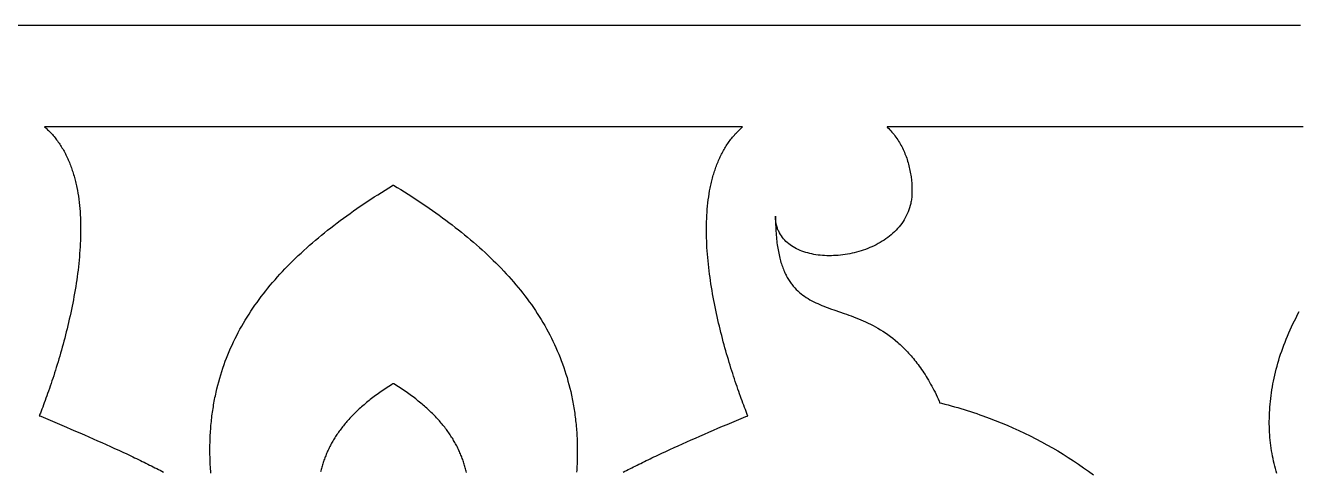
# Model space of a CAD drawing. Extents: x -52 to 64, y -91 to -51.
# Drawn here: x 2.9 to 41.58, y -64.25 to -50.72 of the extents above; entities that cross this region are included whole.
import ezdxf

# ---------------------------------------------------------------- set-up
doc = ezdxf.new("R2010")
doc.units = 0
doc.header["$MEASUREMENT"] = 0
doc.layers.add('LAYER_1', color=18, linetype='CONTINUOUS')

msp = doc.modelspace()

# ---------------------------------------------------------------- linework, layer by layer
at = {"layer": 'LAYER_1'}
for points in [[(41.64, -50.717), (40.739, -50.717), (39.83, -50.717), (38.912, -50.717), (37.987, -50.717), (37.054, -50.717), (36.114, -50.717), (35.168, -50.717), (34.215, -50.717), (33.256, -50.717), (32.291, -50.717), (31.322, -50.717), (30.347, -50.717), (29.368, -50.717), (28.385, -50.717), (27.399, -50.717), (26.409, -50.717), (25.416, -50.717), (23.423, -50.717), (21.422, -50.717), (17.411, -50.717), (15.407, -50.717), (13.407, -50.717), (11.415, -50.717), (10.423, -50.717), (9.434, -50.717), (8.448, -50.717), (7.467, -50.717), (6.489, -50.717), (5.516, -50.717), (4.548, -50.717), (3.585, -50.717), (2.627, -50.717)], [(21.062, -64.276), (21.113, -64.249), (21.164, -64.223), (21.216, -64.197), (21.268, -64.17), (21.321, -64.143), (21.375, -64.116), (21.429, -64.089), (21.483, -64.062), (21.538, -64.035), (21.594, -64.008), (21.65, -63.98), (21.707, -63.953), (21.764, -63.925), (21.821, -63.897), (21.879, -63.87), (21.938, -63.842), (21.997, -63.814), (22.056, -63.786), (22.116, -63.757), (22.176, -63.729), (22.237, -63.701), (22.36, -63.644), (22.484, -63.587), (22.61, -63.529), (22.737, -63.471), (22.866, -63.413), (22.996, -63.355), (23.128, -63.296), (23.261, -63.238), (23.395, -63.179), (23.531, -63.12), (23.667, -63.061), (23.805, -63.001), (23.943, -62.942), (24.082, -62.883), (24.223, -62.823), (24.364, -62.764), (24.506, -62.704), (24.648, -62.645), (24.792, -62.585), (24.827, -62.57), (24.845, -62.563), (24.848, -62.562), (24.849, -62.561), (24.849, -62.561), (24.847, -62.557), (24.844, -62.55), (24.833, -62.521), (24.822, -62.492), (24.81, -62.463), (24.798, -62.433), (24.774, -62.372), (24.75, -62.309), (24.726, -62.245), (24.701, -62.179), (24.676, -62.112), (24.651, -62.043), (24.625, -61.973), (24.6, -61.901), (24.574, -61.828), (24.548, -61.754), (24.522, -61.678), (24.495, -61.601), (24.469, -61.523), (24.443, -61.443), (24.416, -61.363), (24.39, -61.281), (24.363, -61.198), (24.337, -61.114), (24.311, -61.029), (24.284, -60.943), (24.258, -60.855), (24.232, -60.767), (24.206, -60.679), (24.181, -60.589), (24.155, -60.498), (24.13, -60.407), (24.105, -60.314), (24.081, -60.222), (24.056, -60.128), (24.032, -60.034), (24.009, -59.939), (23.986, -59.843), (23.963, -59.747), (23.94, -59.65), (23.918, -59.553), (23.897, -59.455), (23.876, -59.357), (23.856, -59.259), (23.836, -59.16), (23.817, -59.061), (23.798, -58.962), (23.78, -58.862), (23.763, -58.762), (23.746, -58.662), (23.73, -58.562), (23.715, -58.461), (23.701, -58.361), (23.687, -58.26), (23.674, -58.16), (23.662, -58.059), (23.651, -57.959), (23.641, -57.858), (23.632, -57.758), (23.623, -57.658), (23.616, -57.558), (23.609, -57.458), (23.604, -57.359), (23.599, -57.259), (23.596, -57.16), (23.594, -57.062), (23.592, -56.964), (23.592, -56.866), (23.594, -56.769), (23.596, -56.672), (23.599, -56.576), (23.604, -56.48), (23.61, -56.385), (23.617, -56.291), (23.626, -56.197), (23.636, -56.104), (23.647, -56.012), (23.66, -55.92), (23.674, -55.829), (23.689, -55.739), (23.706, -55.65), (23.715, -55.606), (23.724, -55.562), (23.734, -55.518), (23.744, -55.475), (23.755, -55.431), (23.766, -55.388), (23.777, -55.346), (23.788, -55.303), (23.801, -55.261), (23.813, -55.219), (23.826, -55.177), (23.839, -55.136), (23.853, -55.095), (23.867, -55.054), (23.881, -55.013), (23.896, -54.973), (23.912, -54.933), (23.927, -54.893), (23.944, -54.854), (23.96, -54.815), (23.977, -54.776), (23.995, -54.738), (24.013, -54.699), (24.031, -54.662), (24.05, -54.624), (24.069, -54.587), (24.089, -54.55), (24.109, -54.514), (24.129, -54.477), (24.151, -54.442), (24.172, -54.406), (24.194, -54.371), (24.216, -54.336), (24.239, -54.302), (24.263, -54.268), (24.287, -54.235), (24.311, -54.201), (24.336, -54.168), (24.361, -54.136), (24.387, -54.104), (24.413, -54.072), (24.44, -54.041), (24.467, -54.01), (24.495, -53.98), (24.524, -53.95), (24.552, -53.92), (24.582, -53.891), (24.612, -53.862), (24.642, -53.834), (24.673, -53.806), (24.681, -53.799), (24.685, -53.796), (24.685, -53.795), (24.685, -53.795), (24.685, -53.795), (24.685, -53.795), (24.684, -53.795), (24.683, -53.795), (24.681, -53.795), (24.677, -53.795), (24.674, -53.795), (24.669, -53.795), (24.664, -53.795), (24.658, -53.795), (24.651, -53.795), (24.644, -53.795), (24.635, -53.795), (24.626, -53.795), (24.617, -53.795), (24.607, -53.795), (24.595, -53.795), (24.584, -53.795), (24.571, -53.795), (24.558, -53.795), (24.544, -53.795), (24.53, -53.795), (24.515, -53.795), (24.499, -53.795), (24.482, -53.795), (24.465, -53.795), (24.447, -53.795), (24.429, -53.795), (24.41, -53.795), (24.39, -53.795), (24.369, -53.795), (24.348, -53.795), (24.326, -53.795), (24.304, -53.795), (24.281, -53.795), (24.257, -53.795), (24.233, -53.795), (24.208, -53.795), (24.182, -53.795), (24.156, -53.795), (24.129, -53.795), (24.102, -53.795), (24.074, -53.795), (24.045, -53.795), (24.016, -53.795), (23.986, -53.795), (23.956, -53.795), (23.925, -53.795), (23.893, -53.795), (23.861, -53.795), (23.828, -53.795), (23.795, -53.795), (23.761, -53.795), (23.726, -53.795), (23.691, -53.795), (23.656, -53.795), (23.62, -53.795), (23.583, -53.795), (23.546, -53.795), (23.508, -53.795), (23.47, -53.795), (23.431, -53.795), (23.391, -53.795), (23.351, -53.795), (23.311, -53.795), (23.27, -53.795), (23.228, -53.795), (23.186, -53.795), (23.144, -53.795), (23.101, -53.795), (23.057, -53.795), (23.013, -53.795), (22.969, -53.795), (22.924, -53.795), (22.878, -53.795), (22.832, -53.795), (22.786, -53.795), (22.739, -53.795), (22.691, -53.795), (22.643, -53.795), (22.595, -53.795), (22.546, -53.795), (22.497, -53.795), (22.447, -53.795), (22.397, -53.795), (22.346, -53.795), (22.295, -53.795), (22.243, -53.795), (22.191, -53.795), (22.086, -53.795), (21.979, -53.795), (21.871, -53.795), (21.76, -53.795), (21.648, -53.795), (21.535, -53.795), (21.42, -53.795), (21.303, -53.795), (21.185, -53.795), (21.065, -53.795), (20.944, -53.795), (20.822, -53.795), (20.698, -53.795), (20.573, -53.795), (20.447, -53.795), (20.319, -53.795), (20.19, -53.795), (20.06, -53.795), (19.928, -53.795), (19.796, -53.795), (19.662, -53.795), (19.527, -53.795), (19.391, -53.795), (19.254, -53.795), (19.116, -53.795), (18.977, -53.795), (18.837, -53.795), (18.696, -53.795), (18.554, -53.795), (18.411, -53.795), (18.268, -53.795), (18.123, -53.795), (17.978, -53.795), (17.832, -53.795), (17.686, -53.795), (17.538, -53.795), (17.39, -53.795), (17.242, -53.795), (17.092, -53.795), (16.943, -53.795), (16.792, -53.795), (16.641, -53.795), (16.49, -53.795), (16.338, -53.795), (16.186, -53.795), (15.88, -53.795), (15.573, -53.795), (15.264, -53.795), (14.955, -53.795), (14.335, -53.795), (13.714, -53.795), (13.404, -53.795), (13.094, -53.795), (12.785, -53.795), (12.477, -53.795), (12.171, -53.795), (11.866, -53.795), (11.714, -53.795), (11.562, -53.795), (11.411, -53.795), (11.261, -53.795), (11.111, -53.795), (10.961, -53.795), (10.812, -53.795), (10.664, -53.795), (10.517, -53.795), (10.37, -53.795), (10.224, -53.795), (10.079, -53.795), (9.934, -53.795), (9.79, -53.795), (9.647, -53.795), (9.505, -53.795), (9.364, -53.795), (9.224, -53.795), (9.085, -53.795), (8.947, -53.795), (8.809, -53.795), (8.673, -53.795), (8.538, -53.795), (8.404, -53.795), (8.271, -53.795), (8.14, -53.795), (8.009, -53.795), (7.88, -53.795), (7.752, -53.795), (7.625, -53.795), (7.5, -53.795), (7.376, -53.795), (7.253, -53.795), (7.132, -53.795), (7.012, -53.795), (6.893, -53.795), (6.777, -53.795), (6.661, -53.795), (6.547, -53.795), (6.435, -53.795), (6.325, -53.795), (6.216, -53.795), (6.108, -53.795), (6.003, -53.795), (5.95, -53.795), (5.899, -53.795), (5.847, -53.795), (5.797, -53.795), (5.746, -53.795), (5.696, -53.795), (5.647, -53.795), (5.598, -53.795), (5.549, -53.795), (5.501, -53.795), (5.453, -53.795), (5.406, -53.795), (5.36, -53.795), (5.313, -53.795), (5.268, -53.795), (5.222, -53.795), (5.178, -53.795), (5.133, -53.795), (5.09, -53.795), (5.046, -53.795), (5.004, -53.795), (4.961, -53.795), (4.92, -53.795), (4.879, -53.795), (4.838, -53.795), (4.798, -53.795), (4.758, -53.795), (4.719, -53.795), (4.68, -53.795), (4.642, -53.795), (4.605, -53.795), (4.568, -53.795), (4.532, -53.795), (4.496, -53.795), (4.461, -53.795), (4.426, -53.795), (4.392, -53.795), (4.358, -53.795), (4.325, -53.795), (4.293, -53.795), (4.261, -53.795), (4.23, -53.795), (4.199, -53.795), (4.169, -53.795), (4.14, -53.795), (4.111, -53.795), (4.082, -53.795), (4.055, -53.795), (4.028, -53.795), (4.001, -53.795), (3.975, -53.795), (3.95, -53.795), (3.926, -53.795), (3.902, -53.795), (3.878, -53.795), (3.856, -53.795), (3.834, -53.795), (3.812, -53.795), (3.791, -53.795), (3.771, -53.795), (3.752, -53.795), (3.733, -53.795), (3.715, -53.795), (3.698, -53.795), (3.681, -53.795), (3.665, -53.795), (3.649, -53.795), (3.634, -53.795), (3.62, -53.795), (3.607, -53.795), (3.594, -53.795), (3.582, -53.795), (3.571, -53.795), (3.56, -53.795), (3.55, -53.795), (3.541, -53.795), (3.533, -53.795), (3.525, -53.795), (3.518, -53.795), (3.512, -53.795), (3.506, -53.795), (3.501, -53.795), (3.497, -53.795), (3.494, -53.795), (3.491, -53.795), (3.489, -53.795), (3.488, -53.795), (3.488, -53.795), (3.519, -53.823), (3.549, -53.851), (3.579, -53.879), (3.609, -53.908), (3.638, -53.938), (3.667, -53.968), (3.695, -53.998), (3.722, -54.029), (3.749, -54.06), (3.776, -54.091), (3.802, -54.123), (3.827, -54.155), (3.852, -54.188), (3.877, -54.221), (3.901, -54.255), (3.924, -54.288), (3.947, -54.323), (3.97, -54.357), (3.992, -54.392), (4.014, -54.427), (4.035, -54.463), (4.056, -54.499), (4.076, -54.535), (4.096, -54.572), (4.116, -54.609), (4.135, -54.647), (4.153, -54.684), (4.171, -54.722), (4.189, -54.761), (4.206, -54.799), (4.223, -54.838), (4.239, -54.877), (4.255, -54.917), (4.271, -54.957), (4.286, -54.997), (4.3, -55.038), (4.315, -55.078), (4.328, -55.119), (4.342, -55.161), (4.355, -55.202), (4.368, -55.244), (4.38, -55.286), (4.392, -55.329), (4.403, -55.371), (4.414, -55.414), (4.425, -55.457), (4.435, -55.501), (4.445, -55.544), (4.454, -55.588), (4.464, -55.632), (4.481, -55.721), (4.496, -55.811), (4.511, -55.902), (4.524, -55.993), (4.535, -56.085), (4.545, -56.178), (4.554, -56.272), (4.562, -56.366), (4.568, -56.461), (4.573, -56.557), (4.577, -56.653), (4.579, -56.749), (4.58, -56.847), (4.581, -56.944), (4.58, -57.042), (4.578, -57.141), (4.574, -57.24), (4.57, -57.339), (4.565, -57.438), (4.559, -57.538), (4.551, -57.638), (4.543, -57.738), (4.534, -57.838), (4.524, -57.938), (4.513, -58.039), (4.501, -58.139), (4.488, -58.24), (4.475, -58.341), (4.461, -58.441), (4.446, -58.541), (4.43, -58.642), (4.413, -58.742), (4.396, -58.842), (4.378, -58.942), (4.36, -59.041), (4.341, -59.14), (4.321, -59.239), (4.301, -59.338), (4.28, -59.436), (4.259, -59.534), (4.237, -59.631), (4.215, -59.728), (4.192, -59.824), (4.169, -59.92), (4.145, -60.015), (4.122, -60.109), (4.097, -60.203), (4.073, -60.296), (4.048, -60.388), (4.023, -60.48), (3.997, -60.571), (3.972, -60.661), (3.946, -60.75), (3.92, -60.838), (3.894, -60.925), (3.868, -61.011), (3.842, -61.097), (3.815, -61.181), (3.789, -61.264), (3.762, -61.346), (3.736, -61.427), (3.71, -61.507), (3.683, -61.585), (3.657, -61.663), (3.631, -61.739), (3.605, -61.813), (3.579, -61.887), (3.553, -61.959), (3.528, -62.029), (3.502, -62.098), (3.477, -62.166), (3.453, -62.232), (3.428, -62.297), (3.404, -62.36), (3.38, -62.421), (3.357, -62.481), (3.345, -62.51), (3.334, -62.539), (3.328, -62.553), (3.325, -62.56), (3.325, -62.561), (3.325, -62.561), (3.325, -62.561), (3.327, -62.562), (3.332, -62.564), (3.368, -62.579), (3.44, -62.609), (3.583, -62.668), (3.725, -62.728), (3.866, -62.787), (4.007, -62.847), (4.147, -62.906), (4.286, -62.966), (4.424, -63.025), (4.561, -63.084), (4.696, -63.143), (4.831, -63.202), (4.965, -63.261), (5.097, -63.32), (5.228, -63.378), (5.357, -63.436), (5.485, -63.494), (5.612, -63.552), (5.737, -63.61), (5.861, -63.667), (5.982, -63.723), (6.043, -63.752), (6.103, -63.78), (6.162, -63.808), (6.221, -63.836), (6.279, -63.864), (6.338, -63.892), (6.395, -63.92), (6.452, -63.947), (6.509, -63.975), (6.565, -64.002), (6.621, -64.03), (6.676, -64.057), (6.73, -64.084), (6.784, -64.111), (6.838, -64.138), (6.891, -64.165), (6.944, -64.191), (6.996, -64.218), (7.047, -64.244), (7.098, -64.27)], [(41.724, -53.795), (41.438, -53.795), (41.154, -53.795), (40.872, -53.795), (40.591, -53.795), (40.311, -53.795), (40.033, -53.795), (39.757, -53.795), (39.483, -53.795), (39.21, -53.795), (38.94, -53.795), (38.671, -53.795), (38.405, -53.795), (38.14, -53.795), (37.878, -53.795), (37.619, -53.795), (37.361, -53.795), (37.106, -53.795), (36.854, -53.795), (36.604, -53.795), (36.357, -53.795), (36.113, -53.795), (35.872, -53.795), (35.633, -53.795), (35.398, -53.795), (35.281, -53.795), (35.165, -53.795), (35.05, -53.795), (34.936, -53.795), (34.822, -53.795), (34.71, -53.795), (34.598, -53.795), (34.487, -53.795), (34.377, -53.795), (34.268, -53.795), (34.159, -53.795), (34.052, -53.795), (33.945, -53.795), (33.839, -53.795), (33.734, -53.795), (33.63, -53.795), (33.527, -53.795), (33.425, -53.795), (33.324, -53.795), (33.224, -53.795), (33.124, -53.795), (33.026, -53.795), (32.928, -53.795), (32.832, -53.795), (32.737, -53.795), (32.642, -53.795), (32.549, -53.795), (32.457, -53.795), (32.365, -53.795), (32.275, -53.795), (32.186, -53.795), (32.097, -53.795), (32.01, -53.795), (31.924, -53.795), (31.839, -53.795), (31.755, -53.795), (31.673, -53.795), (31.591, -53.795), (31.51, -53.795), (31.431, -53.795), (31.353, -53.795), (31.275, -53.795), (31.2, -53.795), (31.125, -53.795), (31.051, -53.795), (30.979, -53.795), (30.907, -53.795), (30.837, -53.795), (30.769, -53.795), (30.701, -53.795), (30.635, -53.795), (30.57, -53.795), (30.506, -53.795), (30.443, -53.795), (30.382, -53.795), (30.322, -53.795), (30.263, -53.795), (30.206, -53.795), (30.149, -53.795), (30.095, -53.795), (30.041, -53.795), (29.989, -53.795), (29.938, -53.795), (29.889, -53.795), (29.841, -53.795), (29.794, -53.795), (29.749, -53.795), (29.705, -53.795), (29.662, -53.795), (29.621, -53.795), (29.581, -53.795), (29.543, -53.795), (29.506, -53.795), (29.471, -53.795), (29.437, -53.795), (29.404, -53.795), (29.373, -53.795), (29.344, -53.795), (29.316, -53.795), (29.289, -53.795), (29.264, -53.795), (29.241, -53.795), (29.219, -53.795), (29.199, -53.795), (29.18, -53.795), (29.163, -53.795), (29.147, -53.795), (29.133, -53.795), (29.12, -53.795), (29.109, -53.795), (29.1, -53.795), (29.093, -53.795), (29.086, -53.795), (29.082, -53.795), (29.079, -53.795), (29.078, -53.795), (29.078, -53.795), (29.08, -53.796), (29.082, -53.798), (29.086, -53.803), (29.095, -53.811), (29.13, -53.846), (29.164, -53.882), (29.196, -53.918), (29.228, -53.954), (29.26, -53.991), (29.29, -54.029), (29.319, -54.067), (29.348, -54.106), (29.375, -54.145), (29.402, -54.185), (29.428, -54.226), (29.453, -54.266), (29.477, -54.308), (29.501, -54.349), (29.523, -54.391), (29.545, -54.434), (29.566, -54.477), (29.586, -54.521), (29.606, -54.564), (29.624, -54.609), (29.642, -54.653), (29.658, -54.698), (29.675, -54.744), (29.69, -54.789), (29.704, -54.836), (29.718, -54.882), (29.731, -54.929), (29.743, -54.976), (29.754, -55.023), (29.765, -55.071), (29.775, -55.119), (29.784, -55.167), (29.792, -55.215), (29.8, -55.264), (29.807, -55.313), (29.818, -55.411), (29.827, -55.511), (29.832, -55.611), (29.835, -55.711), (29.836, -55.762), (29.836, -55.764), (29.836, -55.765), (29.836, -55.767), (29.836, -55.776), (29.835, -55.795), (29.834, -55.832), (29.833, -55.869), (29.83, -55.905), (29.827, -55.941), (29.823, -55.976), (29.818, -56.012), (29.812, -56.046), (29.806, -56.081), (29.799, -56.115), (29.783, -56.183), (29.765, -56.248), (29.743, -56.313), (29.719, -56.376), (29.693, -56.438), (29.664, -56.498), (29.633, -56.557), (29.599, -56.615), (29.564, -56.671), (29.526, -56.725), (29.486, -56.778), (29.444, -56.83), (29.4, -56.88), (29.354, -56.929), (29.306, -56.977), (29.257, -57.023), (29.206, -57.067), (29.153, -57.11), (29.099, -57.152), (29.044, -57.192), (28.987, -57.231), (28.928, -57.268), (28.869, -57.303), (28.808, -57.337), (28.746, -57.37), (28.683, -57.401), (28.62, -57.431), (28.555, -57.459), (28.49, -57.486), (28.423, -57.511), (28.356, -57.535), (28.289, -57.557), (28.221, -57.577), (28.152, -57.597), (28.083, -57.614), (28.014, -57.63), (27.945, -57.645), (27.875, -57.657), (27.805, -57.669), (27.735, -57.679), (27.665, -57.687), (27.596, -57.694), (27.526, -57.699), (27.457, -57.702), (27.388, -57.704), (27.319, -57.705), (27.251, -57.704), (27.183, -57.701), (27.116, -57.697), (27.05, -57.691), (26.984, -57.683), (26.919, -57.674), (26.855, -57.663), (26.792, -57.651), (26.73, -57.637), (26.669, -57.621), (26.61, -57.604), (26.551, -57.585), (26.494, -57.565), (26.438, -57.543), (26.383, -57.519), (26.33, -57.494), (26.279, -57.467), (26.229, -57.438), (26.181, -57.408), (26.135, -57.376), (26.091, -57.342), (26.048, -57.307), (26.008, -57.27), (25.97, -57.231), (25.933, -57.191), (25.899, -57.149), (25.868, -57.105), (25.838, -57.06), (25.811, -57.013), (25.787, -56.964), (25.776, -56.939), (25.765, -56.914), (25.755, -56.888), (25.746, -56.862), (25.737, -56.835), (25.729, -56.808), (25.722, -56.78), (25.715, -56.752), (25.71, -56.724), (25.704, -56.695), (25.7, -56.665), (25.696, -56.636), (25.694, -56.606), (25.691, -56.575), (25.69, -56.544), (25.689, -56.512), (25.689, -56.505), (25.689, -56.505), (25.689, -56.506), (25.689, -56.508), (25.689, -56.512), (25.689, -56.521), (25.69, -56.557), (25.69, -56.627), (25.692, -56.696), (25.693, -56.763), (25.696, -56.83), (25.699, -56.895), (25.702, -56.959), (25.707, -57.021), (25.711, -57.082), (25.716, -57.142), (25.722, -57.201), (25.728, -57.259), (25.735, -57.316), (25.743, -57.371), (25.75, -57.425), (25.759, -57.478), (25.768, -57.53), (25.777, -57.581), (25.787, -57.631), (25.797, -57.68), (25.808, -57.728), (25.82, -57.775), (25.832, -57.82), (25.844, -57.865), (25.857, -57.909), (25.87, -57.952), (25.884, -57.994), (25.898, -58.034), (25.913, -58.074), (25.928, -58.113), (25.944, -58.152), (25.96, -58.189), (25.976, -58.225), (25.993, -58.261), (26.01, -58.296), (26.028, -58.33), (26.046, -58.363), (26.065, -58.395), (26.084, -58.427), (26.103, -58.457), (26.123, -58.488), (26.143, -58.517), (26.164, -58.545), (26.185, -58.573), (26.228, -58.627), (26.273, -58.678), (26.319, -58.727), (26.367, -58.773), (26.416, -58.817), (26.466, -58.859), (26.518, -58.899), (26.571, -58.937), (26.625, -58.973), (26.681, -59.008), (26.737, -59.041), (26.795, -59.073), (26.854, -59.103), (26.914, -59.132), (26.975, -59.16), (27.037, -59.187), (27.1, -59.213), (27.163, -59.239), (27.228, -59.264), (27.294, -59.288), (27.36, -59.313), (27.495, -59.36), (27.633, -59.408), (27.774, -59.457), (27.845, -59.482), (27.916, -59.508), (27.989, -59.534), (28.061, -59.562), (28.134, -59.59), (28.207, -59.619), (28.281, -59.65), (28.355, -59.682), (28.429, -59.715), (28.504, -59.75), (28.579, -59.787), (28.653, -59.825), (28.728, -59.865), (28.803, -59.908), (28.879, -59.952), (28.954, -59.999), (29.029, -60.049), (29.104, -60.1), (29.179, -60.155), (29.254, -60.212), (29.328, -60.272), (29.403, -60.335), (29.44, -60.368), (29.477, -60.401), (29.514, -60.436), (29.551, -60.471), (29.588, -60.507), (29.624, -60.544), (29.661, -60.581), (29.698, -60.62), (29.734, -60.66), (29.771, -60.7), (29.807, -60.741), (29.843, -60.784), (29.879, -60.827), (29.915, -60.871), (29.951, -60.916), (29.987, -60.962), (30.022, -61.01), (30.057, -61.058), (30.093, -61.107), (30.128, -61.158), (30.163, -61.209), (30.198, -61.262), (30.232, -61.315), (30.267, -61.37), (30.301, -61.426), (30.335, -61.483), (30.369, -61.542), (30.403, -61.601), (30.437, -61.662), (30.47, -61.724), (30.503, -61.787), (30.536, -61.851), (30.569, -61.917), (30.602, -61.983), (30.634, -62.052), (30.666, -62.121), (30.674, -62.139), (30.676, -62.143), (30.677, -62.145), (30.677, -62.146), (30.677, -62.146), (30.677, -62.146), (30.677, -62.146), (30.677, -62.146), (30.677, -62.146), (30.677, -62.147), (30.677, -62.15), (30.677, -62.161), (30.677, -62.165), (30.677, -62.166), (30.677, -62.166), (30.677, -62.166), (30.677, -62.166), (30.677, -62.166), (30.678, -62.166), (30.684, -62.168), (30.734, -62.18), (30.833, -62.206), (30.932, -62.232), (31.031, -62.259), (31.129, -62.287), (31.227, -62.315), (31.324, -62.344), (31.421, -62.374), (31.517, -62.404), (31.613, -62.435), (31.708, -62.466), (31.803, -62.498), (31.897, -62.531), (31.991, -62.564), (32.178, -62.632), (32.362, -62.703), (32.545, -62.776), (32.725, -62.851), (32.904, -62.929), (33.081, -63.009), (33.256, -63.092), (33.428, -63.176), (33.599, -63.263), (33.768, -63.352), (33.935, -63.443), (34.1, -63.536), (34.263, -63.631), (34.424, -63.729), (34.583, -63.828), (34.739, -63.929), (34.894, -64.033), (35.047, -64.138), (35.198, -64.245), (35.346, -64.354)], [(8.536, -64.304), (8.531, -64.241), (8.527, -64.178), (8.523, -64.115), (8.52, -64.053), (8.517, -63.991), (8.515, -63.929), (8.513, -63.867), (8.511, -63.806), (8.51, -63.744), (8.509, -63.683), (8.508, -63.622), (8.508, -63.562), (8.509, -63.502), (8.51, -63.442), (8.511, -63.382), (8.513, -63.322), (8.515, -63.263), (8.517, -63.203), (8.52, -63.144), (8.523, -63.086), (8.527, -63.027), (8.531, -62.969), (8.536, -62.911), (8.541, -62.853), (8.546, -62.795), (8.552, -62.738), (8.558, -62.681), (8.564, -62.624), (8.571, -62.567), (8.579, -62.511), (8.586, -62.454), (8.594, -62.398), (8.603, -62.342), (8.612, -62.287), (8.621, -62.231), (8.631, -62.176), (8.641, -62.121), (8.651, -62.066), (8.662, -62.011), (8.673, -61.957), (8.685, -61.903), (8.697, -61.849), (8.722, -61.741), (8.748, -61.635), (8.776, -61.529), (8.806, -61.424), (8.837, -61.32), (8.869, -61.216), (8.903, -61.113), (8.939, -61.011), (8.976, -60.91), (9.014, -60.81), (9.054, -60.71), (9.095, -60.611), (9.137, -60.513), (9.181, -60.415), (9.227, -60.318), (9.274, -60.222), (9.322, -60.127), (9.371, -60.032), (9.422, -59.938), (9.474, -59.844), (9.528, -59.752), (9.583, -59.659), (9.639, -59.568), (9.697, -59.477), (9.756, -59.387), (9.816, -59.297), (9.877, -59.208), (9.94, -59.12), (10.004, -59.032), (10.069, -58.945), (10.136, -58.858), (10.203, -58.772), (10.272, -58.687), (10.342, -58.602), (10.414, -58.517), (10.487, -58.433), (10.56, -58.35), (10.635, -58.267), (10.712, -58.185), (10.789, -58.103), (10.867, -58.022), (10.947, -57.941), (11.028, -57.861), (11.11, -57.781), (11.193, -57.702), (11.277, -57.623), (11.362, -57.545), (11.449, -57.467), (11.536, -57.389), (11.625, -57.312), (11.714, -57.236), (11.805, -57.16), (11.897, -57.084), (11.99, -57.008), (12.083, -56.934), (12.178, -56.859), (12.274, -56.785), (12.371, -56.711), (12.469, -56.637), (12.568, -56.564), (12.668, -56.492), (12.768, -56.419), (12.87, -56.347), (12.973, -56.275), (13.077, -56.204), (13.181, -56.133), (13.287, -56.062), (13.393, -55.992), (13.501, -55.922), (13.609, -55.852), (13.718, -55.782), (13.828, -55.713), (13.939, -55.643), (14.051, -55.575), (14.065, -55.566), (14.072, -55.562), (14.073, -55.561), (14.073, -55.561), (14.073, -55.561), (14.073, -55.561), (14.073, -55.561), (14.073, -55.561), (14.073, -55.561), (14.073, -55.561), (14.073, -55.563), (14.073, -55.565), (14.073, -55.57), (14.073, -55.571), (14.073, -55.572), (14.074, -55.571), (14.075, -55.57), (14.078, -55.568), (14.084, -55.563), (14.087, -55.562), (14.087, -55.561), (14.088, -55.561), (14.2, -55.63), (14.311, -55.699), (14.421, -55.768), (14.53, -55.838), (14.639, -55.908), (14.746, -55.978), (14.853, -56.048), (14.958, -56.119), (15.063, -56.19), (15.167, -56.261), (15.27, -56.333), (15.372, -56.405), (15.473, -56.477), (15.573, -56.55), (15.672, -56.623), (15.77, -56.696), (15.867, -56.77), (15.963, -56.844), (16.058, -56.919), (16.152, -56.993), (16.245, -57.069), (16.337, -57.144), (16.428, -57.221), (16.518, -57.297), (16.607, -57.374), (16.694, -57.451), (16.781, -57.529), (16.867, -57.607), (16.951, -57.686), (17.034, -57.765), (17.117, -57.845), (17.198, -57.925), (17.278, -58.006), (17.356, -58.087), (17.434, -58.169), (17.511, -58.251), (17.586, -58.333), (17.66, -58.417), (17.733, -58.5), (17.805, -58.585), (17.875, -58.669), (17.945, -58.755), (18.013, -58.841), (18.08, -58.927), (18.145, -59.014), (18.21, -59.102), (18.273, -59.19), (18.335, -59.279), (18.395, -59.369), (18.454, -59.459), (18.512, -59.55), (18.569, -59.641), (18.624, -59.733), (18.678, -59.826), (18.731, -59.919), (18.783, -60.013), (18.833, -60.108), (18.881, -60.203), (18.929, -60.299), (18.974, -60.396), (19.019, -60.493), (19.062, -60.591), (19.104, -60.69), (19.144, -60.79), (19.183, -60.89), (19.221, -60.991), (19.257, -61.093), (19.291, -61.196), (19.324, -61.299), (19.356, -61.403), (19.386, -61.508), (19.415, -61.614), (19.442, -61.72), (19.468, -61.827), (19.492, -61.935), (19.504, -61.99), (19.515, -62.044), (19.526, -62.099), (19.536, -62.154), (19.546, -62.209), (19.556, -62.264), (19.565, -62.32), (19.574, -62.376), (19.582, -62.432), (19.59, -62.488), (19.598, -62.545), (19.605, -62.601), (19.612, -62.658), (19.619, -62.715), (19.625, -62.772), (19.631, -62.83), (19.636, -62.888), (19.641, -62.946), (19.646, -63.004), (19.65, -63.062), (19.653, -63.121), (19.657, -63.18), (19.66, -63.239), (19.662, -63.298), (19.664, -63.358), (19.666, -63.418), (19.667, -63.478), (19.668, -63.538), (19.669, -63.598), (19.669, -63.659), (19.668, -63.72), (19.668, -63.781), (19.666, -63.842), (19.665, -63.904), (19.663, -63.966), (19.66, -64.028), (19.658, -64.09), (19.654, -64.153), (19.651, -64.216), (19.646, -64.279)], [(40.92, -64.316), (40.898, -64.242), (40.877, -64.167), (40.857, -64.092), (40.838, -64.016), (40.821, -63.94), (40.804, -63.863), (40.789, -63.785), (40.774, -63.707), (40.761, -63.628), (40.749, -63.549), (40.738, -63.469), (40.728, -63.388), (40.72, -63.308), (40.712, -63.226), (40.706, -63.144), (40.701, -63.062), (40.697, -62.979), (40.694, -62.896), (40.692, -62.812), (40.692, -62.728), (40.693, -62.643), (40.695, -62.558), (40.698, -62.473), (40.703, -62.387), (40.709, -62.301), (40.716, -62.214), (40.724, -62.127), (40.734, -62.04), (40.744, -61.952), (40.757, -61.864), (40.77, -61.776), (40.785, -61.687), (40.801, -61.598), (40.818, -61.509), (40.837, -61.42), (40.857, -61.33), (40.879, -61.24), (40.901, -61.15), (40.926, -61.059), (40.951, -60.968), (40.978, -60.877), (41.006, -60.786), (41.036, -60.694), (41.067, -60.603), (41.099, -60.511), (41.133, -60.419), (41.169, -60.327), (41.205, -60.234), (41.244, -60.142), (41.283, -60.049), (41.324, -59.957), (41.367, -59.864), (41.411, -59.771), (41.456, -59.678), (41.503, -59.585), (41.552, -59.492), (41.602, -59.398)], [(16.302, -64.284), (16.294, -64.248), (16.285, -64.213), (16.276, -64.177), (16.266, -64.141), (16.256, -64.105), (16.246, -64.07), (16.235, -64.034), (16.224, -63.999), (16.212, -63.964), (16.201, -63.929), (16.188, -63.894), (16.175, -63.859), (16.162, -63.824), (16.149, -63.789), (16.135, -63.754), (16.12, -63.72), (16.105, -63.685), (16.09, -63.651), (16.074, -63.616), (16.058, -63.582), (16.042, -63.548), (16.025, -63.514), (16.007, -63.48), (15.989, -63.446), (15.971, -63.412), (15.952, -63.378), (15.933, -63.344), (15.913, -63.311), (15.893, -63.277), (15.873, -63.244), (15.852, -63.21), (15.83, -63.177), (15.808, -63.144), (15.786, -63.111), (15.763, -63.077), (15.739, -63.044), (15.715, -63.011), (15.691, -62.979), (15.666, -62.946), (15.641, -62.913), (15.615, -62.88), (15.588, -62.848), (15.561, -62.815), (15.534, -62.783), (15.506, -62.75), (15.478, -62.718), (15.449, -62.686), (15.42, -62.654), (15.39, -62.621), (15.359, -62.589), (15.328, -62.557), (15.297, -62.525), (15.265, -62.494), (15.232, -62.462), (15.199, -62.43), (15.166, -62.398), (15.131, -62.367), (15.097, -62.335), (15.062, -62.303), (15.026, -62.272), (14.989, -62.241), (14.953, -62.209), (14.915, -62.178), (14.877, -62.147), (14.839, -62.115), (14.799, -62.084), (14.76, -62.053), (14.72, -62.022), (14.679, -61.991), (14.637, -61.96), (14.595, -61.929), (14.553, -61.898), (14.51, -61.868), (14.466, -61.837), (14.422, -61.806), (14.377, -61.775), (14.331, -61.745), (14.285, -61.714), (14.238, -61.684), (14.191, -61.653), (14.143, -61.623), (14.095, -61.592), (14.089, -61.589), (14.088, -61.588), (14.088, -61.588), (14.088, -61.588), (14.088, -61.588), (14.088, -61.588), (14.088, -61.588), (14.088, -61.588), (14.088, -61.588), (14.087, -61.588), (14.086, -61.589), (14.085, -61.59), (14.082, -61.592), (14.078, -61.595), (14.076, -61.597), (14.074, -61.598), (14.073, -61.599), (14.073, -61.598), (14.073, -61.598), (14.073, -61.597), (14.073, -61.593), (14.073, -61.59), (14.073, -61.589), (14.073, -61.588), (14.073, -61.588), (14.073, -61.588), (14.073, -61.588), (14.073, -61.588), (14.073, -61.588), (14.073, -61.588), (14.072, -61.589), (14.069, -61.591), (14.063, -61.595), (14.039, -61.61), (13.99, -61.64), (13.943, -61.671), (13.896, -61.701), (13.85, -61.732), (13.804, -61.762), (13.759, -61.793), (13.715, -61.824), (13.671, -61.854), (13.628, -61.885), (13.585, -61.916), (13.543, -61.947), (13.501, -61.978), (13.46, -62.009), (13.42, -62.04), (13.38, -62.071), (13.341, -62.102), (13.302, -62.133), (13.264, -62.164), (13.227, -62.196), (13.19, -62.227), (13.153, -62.258), (13.117, -62.29), (13.082, -62.321), (13.047, -62.353), (13.013, -62.385), (12.979, -62.416), (12.946, -62.448), (12.913, -62.48), (12.881, -62.512), (12.85, -62.544), (12.819, -62.576), (12.788, -62.608), (12.758, -62.64), (12.728, -62.672), (12.699, -62.704), (12.671, -62.737), (12.643, -62.769), (12.615, -62.801), (12.589, -62.834), (12.562, -62.866), (12.536, -62.899), (12.511, -62.932), (12.486, -62.965), (12.461, -62.997), (12.437, -63.03), (12.413, -63.063), (12.39, -63.096), (12.368, -63.13), (12.346, -63.163), (12.324, -63.196), (12.303, -63.229), (12.282, -63.263), (12.262, -63.296), (12.242, -63.33), (12.223, -63.364), (12.204, -63.397), (12.185, -63.431), (12.167, -63.465), (12.15, -63.499), (12.133, -63.533), (12.116, -63.567), (12.1, -63.602), (12.084, -63.636), (12.068, -63.67), (12.054, -63.705), (12.039, -63.739), (12.025, -63.774), (12.011, -63.809), (11.998, -63.844), (11.985, -63.879), (11.973, -63.914), (11.961, -63.949), (11.949, -63.984), (11.938, -64.019), (11.927, -64.055), (11.916, -64.09), (11.906, -64.126), (11.897, -64.161), (11.887, -64.197), (11.879, -64.233), (11.87, -64.269)]]:
    msp.add_lwpolyline(points, dxfattribs=at)

doc.saveas('drawing.dxf')
